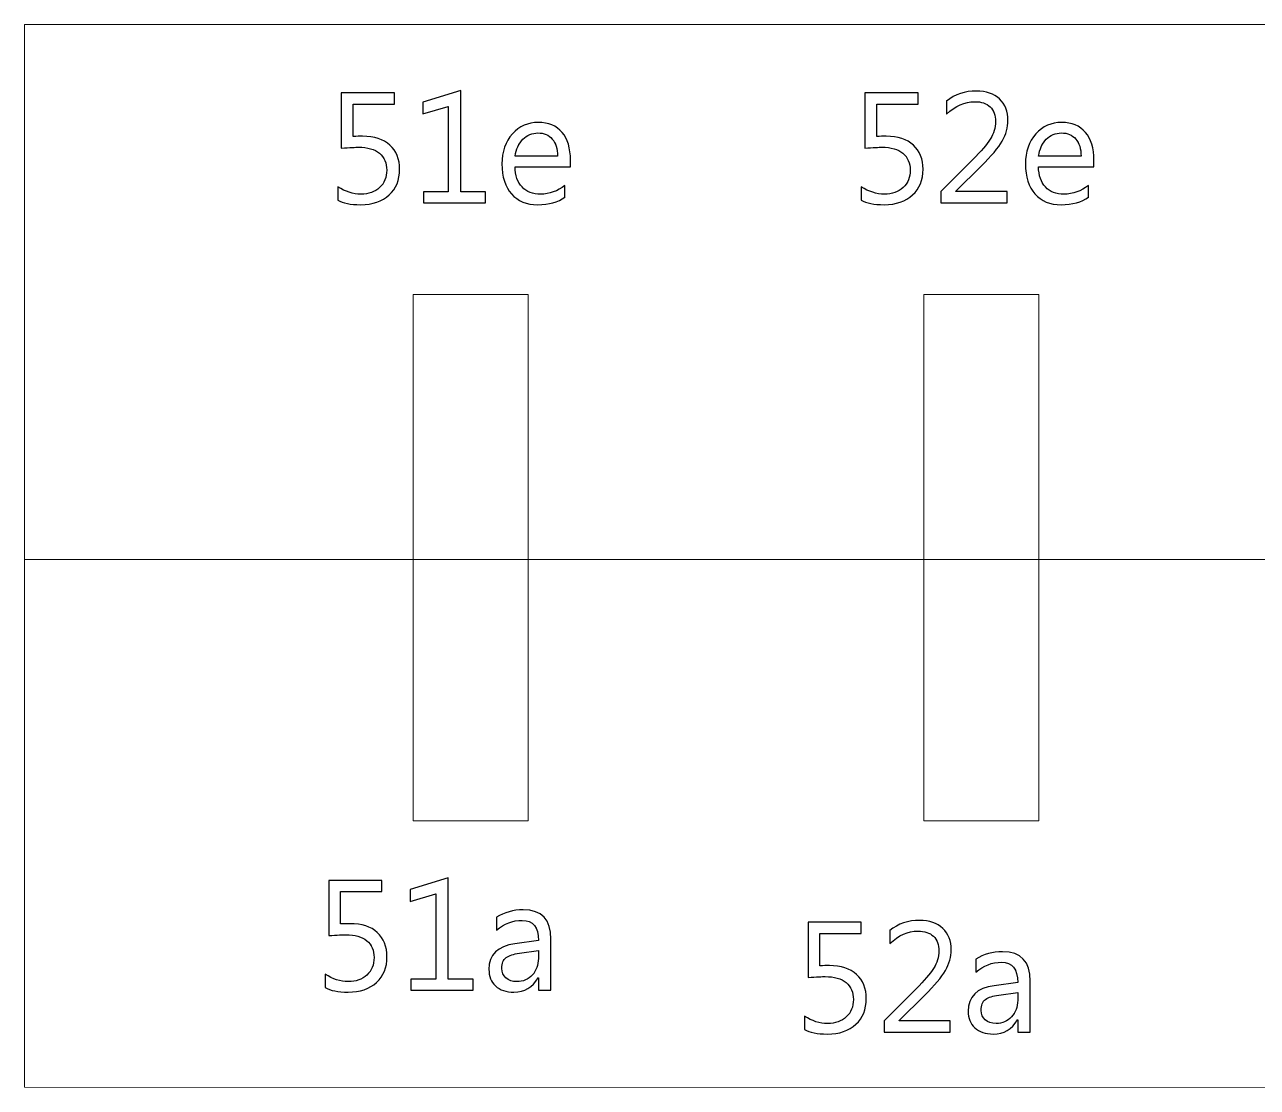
# Model space of a CAD drawing. Header units: centimetres. Extents: x -196 to 200, y -267 to 229.
# Drawn here: x -57.61 to -24.11, y 199.66 to 228.55 of the extents above; entities that cross this region are included whole.
import ezdxf

# ---------------------------------------------------------------- set-up
doc = ezdxf.new("R2010")
doc.units = ezdxf.units.CM
doc.header["$MEASUREMENT"] = 0
doc.layers.add('Camada 1', color=7, linetype='Continuous')
doc.layers.add('Camada 2', color=20, linetype='Continuous')

msp = doc.modelspace()

# ---------------------------------------------------------------- linework, layer by layer
at = {"layer": 'Camada 1', "lineweight": 9}
for points in [[(-47.044, 206.905), (-43.918, 206.905), (-43.918, 221.217), (-47.044, 221.217), (-47.044, 206.905)], [(-33.172, 206.905), (-30.046, 206.905), (-30.046, 221.217), (-33.172, 221.217), (-33.172, 206.905)]]:
    msp.add_lwpolyline(points, close=True, dxfattribs=at)
for points in [[(-57.606, 228.547), (-57.606, 228.547), (21.941, 228.547), (21.941, 228.547), (21.941, 228.547), (21.941, 228.547), (21.941, 199.663), (21.941, 199.663), (21.941, 199.663), (21.941, 199.663), (-57.606, 199.666), (-57.606, 199.666), (-57.606, 199.666), (-57.606, 199.666), (-57.606, 228.547), (-57.606, 228.547)], [(-57.606, 214.012), (-57.606, 214.012), (21.941, 214.012), (21.941, 214.012), (21.941, 214.012), (21.941, 214.012), (21.941, 199.663), (21.941, 199.663), (21.941, 199.663), (21.941, 199.663), (-57.606, 199.665), (-57.606, 199.665), (-57.606, 199.665), (-57.606, 199.665), (-57.606, 214.012), (-57.606, 214.012)]]:
    msp.add_open_spline(points, degree=3, knots=[0, 0, 0, 0, 0.2, 0.2, 0.2, 0.2, 0.4, 0.4, 0.4, 0.4, 0.6, 0.6, 0.6, 0.6, 1, 1, 1, 1], dxfattribs=at)
at = {"layer": 'Camada 2'}
for points, knots in [([(-49.094, 223.778), (-49.094, 223.778), (-49.094, 224.14), (-49.094, 224.14), (-49.094, 224.14), (-48.889, 224.007), (-48.682, 223.94), (-48.47, 223.94), (-48.47, 223.94), (-48.259, 223.94), (-48.089, 224), (-47.96, 224.119), (-47.96, 224.119), (-47.831, 224.238), (-47.766, 224.397), (-47.766, 224.594), (-47.766, 224.594), (-47.766, 224.789), (-47.832, 224.942), (-47.964, 225.052), (-47.964, 225.052), (-48.096, 225.161), (-48.285, 225.216), (-48.531, 225.216), (-48.531, 225.216), (-48.614, 225.216), (-48.771, 225.207), (-49, 225.191), (-49, 225.191), (-49, 225.191), (-49, 226.693), (-49, 226.693), (-49, 226.693), (-49, 226.693), (-47.553, 226.693), (-47.553, 226.693), (-47.553, 226.693), (-47.553, 226.693), (-47.553, 226.385), (-47.553, 226.385), (-47.553, 226.385), (-47.553, 226.385), (-48.675, 226.385), (-48.675, 226.385), (-48.675, 226.385), (-48.675, 226.385), (-48.675, 225.506), (-48.675, 225.506), (-48.675, 225.506), (-48.584, 225.512), (-48.499, 225.515), (-48.421, 225.515), (-48.421, 225.515), (-48.101, 225.515), (-47.854, 225.434), (-47.679, 225.274), (-47.679, 225.274), (-47.504, 225.114), (-47.416, 224.894), (-47.416, 224.616), (-47.416, 224.616), (-47.416, 224.327), (-47.51, 224.094), (-47.699, 223.919), (-47.699, 223.919), (-47.887, 223.742), (-48.146, 223.654), (-48.474, 223.654), (-48.474, 223.654), (-48.751, 223.654), (-48.957, 223.695), (-49.094, 223.778)], [0, 0, 0, 0, 0.052632, 0.052632, 0.052632, 0.052632, 0.105263, 0.105263, 0.105263, 0.105263, 0.157895, 0.157895, 0.157895, 0.157895, 0.210526, 0.210526, 0.210526, 0.210526, 0.263158, 0.263158, 0.263158, 0.263158, 0.315789, 0.315789, 0.315789, 0.315789, 0.368421, 0.368421, 0.368421, 0.368421, 0.421053, 0.421053, 0.421053, 0.421053, 0.473684, 0.473684, 0.473684, 0.473684, 0.526316, 0.526316, 0.526316, 0.526316, 0.578947, 0.578947, 0.578947, 0.578947, 0.631579, 0.631579, 0.631579, 0.631579, 0.684211, 0.684211, 0.684211, 0.684211, 0.736842, 0.736842, 0.736842, 0.736842, 0.789474, 0.789474, 0.789474, 0.789474, 0.842105, 0.842105, 0.842105, 0.842105, 0.894737, 0.894737, 0.894737, 0.894737, 1, 1, 1, 1]), ([(-45.078, 223.705), (-45.078, 223.705), (-46.768, 223.705), (-46.768, 223.705), (-46.768, 223.705), (-46.768, 223.705), (-46.768, 224.004), (-46.768, 224.004), (-46.768, 224.004), (-46.768, 224.004), (-46.093, 224.004), (-46.093, 224.004), (-46.093, 224.004), (-46.093, 224.004), (-46.093, 226.327), (-46.093, 226.327), (-46.093, 226.327), (-46.093, 226.327), (-46.785, 226.121), (-46.785, 226.121), (-46.785, 226.121), (-46.785, 226.121), (-46.785, 226.445), (-46.785, 226.445), (-46.785, 226.445), (-46.785, 226.445), (-45.752, 226.761), (-45.752, 226.761), (-45.752, 226.761), (-45.752, 226.761), (-45.752, 224.004), (-45.752, 224.004), (-45.752, 224.004), (-45.752, 224.004), (-45.078, 224.004), (-45.078, 224.004), (-45.078, 224.004), (-45.078, 224.004), (-45.078, 223.705), (-45.078, 223.705)], [0, 0, 0, 0, 0.090909, 0.090909, 0.090909, 0.090909, 0.181818, 0.181818, 0.181818, 0.181818, 0.272727, 0.272727, 0.272727, 0.272727, 0.363636, 0.363636, 0.363636, 0.363636, 0.454545, 0.454545, 0.454545, 0.454545, 0.545455, 0.545455, 0.545455, 0.545455, 0.636364, 0.636364, 0.636364, 0.636364, 0.727273, 0.727273, 0.727273, 0.727273, 0.818182, 0.818182, 0.818182, 0.818182, 1, 1, 1, 1]), ([(-34.869, 223.778), (-34.869, 223.778), (-34.869, 224.14), (-34.869, 224.14), (-34.869, 224.14), (-34.665, 224.007), (-34.457, 223.94), (-34.246, 223.94), (-34.246, 223.94), (-34.035, 223.94), (-33.865, 224), (-33.735, 224.119), (-33.735, 224.119), (-33.606, 224.238), (-33.542, 224.397), (-33.542, 224.594), (-33.542, 224.594), (-33.542, 224.789), (-33.608, 224.942), (-33.739, 225.052), (-33.739, 225.052), (-33.872, 225.161), (-34.06, 225.216), (-34.306, 225.216), (-34.306, 225.216), (-34.389, 225.216), (-34.546, 225.207), (-34.775, 225.191), (-34.775, 225.191), (-34.775, 225.191), (-34.775, 226.693), (-34.775, 226.693), (-34.775, 226.693), (-34.775, 226.693), (-33.328, 226.693), (-33.328, 226.693), (-33.328, 226.693), (-33.328, 226.693), (-33.328, 226.385), (-33.328, 226.385), (-33.328, 226.385), (-33.328, 226.385), (-34.451, 226.385), (-34.451, 226.385), (-34.451, 226.385), (-34.451, 226.385), (-34.451, 225.506), (-34.451, 225.506), (-34.451, 225.506), (-34.359, 225.512), (-34.274, 225.515), (-34.196, 225.515), (-34.196, 225.515), (-33.877, 225.515), (-33.629, 225.434), (-33.454, 225.274), (-33.454, 225.274), (-33.279, 225.114), (-33.192, 224.894), (-33.192, 224.616), (-33.192, 224.616), (-33.192, 224.327), (-33.285, 224.094), (-33.474, 223.919), (-33.474, 223.919), (-33.663, 223.742), (-33.921, 223.654), (-34.249, 223.654), (-34.249, 223.654), (-34.526, 223.654), (-34.732, 223.695), (-34.869, 223.778)], [0, 0, 0, 0, 0.052632, 0.052632, 0.052632, 0.052632, 0.105263, 0.105263, 0.105263, 0.105263, 0.157895, 0.157895, 0.157895, 0.157895, 0.210526, 0.210526, 0.210526, 0.210526, 0.263158, 0.263158, 0.263158, 0.263158, 0.315789, 0.315789, 0.315789, 0.315789, 0.368421, 0.368421, 0.368421, 0.368421, 0.421053, 0.421053, 0.421053, 0.421053, 0.473684, 0.473684, 0.473684, 0.473684, 0.526316, 0.526316, 0.526316, 0.526316, 0.578947, 0.578947, 0.578947, 0.578947, 0.631579, 0.631579, 0.631579, 0.631579, 0.684211, 0.684211, 0.684211, 0.684211, 0.736842, 0.736842, 0.736842, 0.736842, 0.789474, 0.789474, 0.789474, 0.789474, 0.842105, 0.842105, 0.842105, 0.842105, 0.894737, 0.894737, 0.894737, 0.894737, 1, 1, 1, 1]), ([(-30.908, 223.705), (-30.908, 223.705), (-32.709, 223.705), (-32.709, 223.705), (-32.709, 223.705), (-32.709, 223.705), (-32.709, 224.008), (-32.709, 224.008), (-32.709, 224.008), (-32.709, 224.008), (-31.839, 224.882), (-31.839, 224.882), (-31.839, 224.882), (-31.616, 225.104), (-31.457, 225.289), (-31.363, 225.437), (-31.363, 225.437), (-31.268, 225.585), (-31.22, 225.744), (-31.22, 225.912), (-31.22, 225.912), (-31.22, 226.084), (-31.269, 226.218), (-31.368, 226.312), (-31.368, 226.312), (-31.467, 226.407), (-31.607, 226.454), (-31.789, 226.454), (-31.789, 226.454), (-32.056, 226.454), (-32.311, 226.34), (-32.556, 226.112), (-32.556, 226.112), (-32.556, 226.112), (-32.556, 226.471), (-32.556, 226.471), (-32.556, 226.471), (-32.322, 226.653), (-32.051, 226.744), (-31.741, 226.744), (-31.741, 226.744), (-31.475, 226.744), (-31.265, 226.671), (-31.112, 226.527), (-31.112, 226.527), (-30.959, 226.383), (-30.883, 226.188), (-30.883, 225.945), (-30.883, 225.945), (-30.883, 225.754), (-30.935, 225.566), (-31.041, 225.383), (-31.041, 225.383), (-31.147, 225.2), (-31.337, 224.973), (-31.61, 224.702), (-31.61, 224.702), (-31.61, 224.702), (-32.3, 224.021), (-32.3, 224.021), (-32.3, 224.021), (-32.3, 224.021), (-32.3, 224.012), (-32.3, 224.012), (-32.3, 224.012), (-32.3, 224.012), (-30.908, 224.012), (-30.908, 224.012), (-30.908, 224.012), (-30.908, 224.012), (-30.908, 223.705), (-30.908, 223.705)], [0, 0, 0, 0, 0.052632, 0.052632, 0.052632, 0.052632, 0.105263, 0.105263, 0.105263, 0.105263, 0.157895, 0.157895, 0.157895, 0.157895, 0.210526, 0.210526, 0.210526, 0.210526, 0.263158, 0.263158, 0.263158, 0.263158, 0.315789, 0.315789, 0.315789, 0.315789, 0.368421, 0.368421, 0.368421, 0.368421, 0.421053, 0.421053, 0.421053, 0.421053, 0.473684, 0.473684, 0.473684, 0.473684, 0.526316, 0.526316, 0.526316, 0.526316, 0.578947, 0.578947, 0.578947, 0.578947, 0.631579, 0.631579, 0.631579, 0.631579, 0.684211, 0.684211, 0.684211, 0.684211, 0.736842, 0.736842, 0.736842, 0.736842, 0.789474, 0.789474, 0.789474, 0.789474, 0.842105, 0.842105, 0.842105, 0.842105, 0.894737, 0.894737, 0.894737, 0.894737, 1, 1, 1, 1]), ([(-42.773, 224.687), (-42.773, 224.687), (-44.28, 224.687), (-44.28, 224.687), (-44.28, 224.687), (-44.274, 224.448), (-44.21, 224.264), (-44.088, 224.135), (-44.088, 224.135), (-43.966, 224.005), (-43.798, 223.94), (-43.585, 223.94), (-43.585, 223.94), (-43.344, 223.94), (-43.124, 224.02), (-42.922, 224.179), (-42.922, 224.179), (-42.922, 224.179), (-42.922, 223.859), (-42.922, 223.859), (-42.922, 223.859), (-43.109, 223.722), (-43.358, 223.654), (-43.666, 223.654), (-43.666, 223.654), (-43.966, 223.654), (-44.203, 223.751), (-44.375, 223.945), (-44.375, 223.945), (-44.548, 224.139), (-44.634, 224.412), (-44.634, 224.764), (-44.634, 224.764), (-44.634, 225.096), (-44.54, 225.367), (-44.351, 225.577), (-44.351, 225.577), (-44.163, 225.786), (-43.929, 225.89), (-43.65, 225.89), (-43.65, 225.89), (-43.371, 225.89), (-43.155, 225.8), (-43.002, 225.619), (-43.002, 225.619), (-42.849, 225.439), (-42.773, 225.188), (-42.773, 224.866), (-42.773, 224.866), (-42.773, 224.866), (-42.773, 224.687), (-42.773, 224.687)], [0, 0, 0, 0, 0.071429, 0.071429, 0.071429, 0.071429, 0.142857, 0.142857, 0.142857, 0.142857, 0.214286, 0.214286, 0.214286, 0.214286, 0.285714, 0.285714, 0.285714, 0.285714, 0.357143, 0.357143, 0.357143, 0.357143, 0.428571, 0.428571, 0.428571, 0.428571, 0.5, 0.5, 0.5, 0.5, 0.571429, 0.571429, 0.571429, 0.571429, 0.642857, 0.642857, 0.642857, 0.642857, 0.714286, 0.714286, 0.714286, 0.714286, 0.785714, 0.785714, 0.785714, 0.785714, 0.857143, 0.857143, 0.857143, 0.857143, 1, 1, 1, 1]), ([(-28.548, 224.687), (-28.548, 224.687), (-30.055, 224.687), (-30.055, 224.687), (-30.055, 224.687), (-30.049, 224.448), (-29.985, 224.264), (-29.864, 224.135), (-29.864, 224.135), (-29.741, 224.005), (-29.573, 223.94), (-29.36, 223.94), (-29.36, 223.94), (-29.119, 223.94), (-28.899, 224.02), (-28.698, 224.179), (-28.698, 224.179), (-28.698, 224.179), (-28.698, 223.859), (-28.698, 223.859), (-28.698, 223.859), (-28.885, 223.722), (-29.133, 223.654), (-29.441, 223.654), (-29.441, 223.654), (-29.742, 223.654), (-29.979, 223.751), (-30.151, 223.945), (-30.151, 223.945), (-30.323, 224.139), (-30.409, 224.412), (-30.409, 224.764), (-30.409, 224.764), (-30.409, 225.096), (-30.315, 225.367), (-30.127, 225.577), (-30.127, 225.577), (-29.938, 225.786), (-29.705, 225.89), (-29.425, 225.89), (-29.425, 225.89), (-29.146, 225.89), (-28.93, 225.8), (-28.777, 225.619), (-28.777, 225.619), (-28.624, 225.439), (-28.548, 225.188), (-28.548, 224.866), (-28.548, 224.866), (-28.548, 224.866), (-28.548, 224.687), (-28.548, 224.687)], [0, 0, 0, 0, 0.071429, 0.071429, 0.071429, 0.071429, 0.142857, 0.142857, 0.142857, 0.142857, 0.214286, 0.214286, 0.214286, 0.214286, 0.285714, 0.285714, 0.285714, 0.285714, 0.357143, 0.357143, 0.357143, 0.357143, 0.428571, 0.428571, 0.428571, 0.428571, 0.5, 0.5, 0.5, 0.5, 0.571429, 0.571429, 0.571429, 0.571429, 0.642857, 0.642857, 0.642857, 0.642857, 0.714286, 0.714286, 0.714286, 0.714286, 0.785714, 0.785714, 0.785714, 0.785714, 0.857143, 0.857143, 0.857143, 0.857143, 1, 1, 1, 1]), ([(-43.123, 224.977), (-43.124, 225.175), (-43.172, 225.329), (-43.266, 225.439), (-43.266, 225.439), (-43.36, 225.55), (-43.49, 225.604), (-43.656, 225.604), (-43.656, 225.604), (-43.817, 225.604), (-43.954, 225.547), (-44.067, 225.431), (-44.067, 225.431), (-44.179, 225.315), (-44.249, 225.164), (-44.275, 224.977), (-44.275, 224.977), (-44.275, 224.977), (-43.123, 224.977), (-43.123, 224.977)], [0, 0, 0, 0, 0.166667, 0.166667, 0.166667, 0.166667, 0.333333, 0.333333, 0.333333, 0.333333, 0.5, 0.5, 0.5, 0.5, 0.666667, 0.666667, 0.666667, 0.666667, 1, 1, 1, 1]), ([(-28.898, 224.977), (-28.9, 225.175), (-28.947, 225.329), (-29.041, 225.439), (-29.041, 225.439), (-29.135, 225.55), (-29.265, 225.604), (-29.432, 225.604), (-29.432, 225.604), (-29.592, 225.604), (-29.73, 225.547), (-29.842, 225.431), (-29.842, 225.431), (-29.955, 225.315), (-30.024, 225.164), (-30.051, 224.977), (-30.051, 224.977), (-30.051, 224.977), (-28.898, 224.977), (-28.898, 224.977)], [0, 0, 0, 0, 0.166667, 0.166667, 0.166667, 0.166667, 0.333333, 0.333333, 0.333333, 0.333333, 0.5, 0.5, 0.5, 0.5, 0.666667, 0.666667, 0.666667, 0.666667, 1, 1, 1, 1]), ([(-45.42, 202.303), (-45.42, 202.303), (-47.11, 202.303), (-47.11, 202.303), (-47.11, 202.303), (-47.11, 202.303), (-47.11, 202.601), (-47.11, 202.601), (-47.11, 202.601), (-47.11, 202.601), (-46.436, 202.601), (-46.436, 202.601), (-46.436, 202.601), (-46.436, 202.601), (-46.436, 204.924), (-46.436, 204.924), (-46.436, 204.924), (-46.436, 204.924), (-47.127, 204.718), (-47.127, 204.718), (-47.127, 204.718), (-47.127, 204.718), (-47.127, 205.043), (-47.127, 205.043), (-47.127, 205.043), (-47.127, 205.043), (-46.095, 205.358), (-46.095, 205.358), (-46.095, 205.358), (-46.095, 205.358), (-46.095, 202.601), (-46.095, 202.601), (-46.095, 202.601), (-46.095, 202.601), (-45.42, 202.601), (-45.42, 202.601), (-45.42, 202.601), (-45.42, 202.601), (-45.42, 202.303), (-45.42, 202.303)], [0, 0, 0, 0, 0.090909, 0.090909, 0.090909, 0.090909, 0.181818, 0.181818, 0.181818, 0.181818, 0.272727, 0.272727, 0.272727, 0.272727, 0.363636, 0.363636, 0.363636, 0.363636, 0.454545, 0.454545, 0.454545, 0.454545, 0.545455, 0.545455, 0.545455, 0.545455, 0.636364, 0.636364, 0.636364, 0.636364, 0.727273, 0.727273, 0.727273, 0.727273, 0.818182, 0.818182, 0.818182, 0.818182, 1, 1, 1, 1]), ([(-49.436, 202.375), (-49.436, 202.375), (-49.436, 202.738), (-49.436, 202.738), (-49.436, 202.738), (-49.232, 202.604), (-49.024, 202.537), (-48.813, 202.537), (-48.813, 202.537), (-48.602, 202.537), (-48.432, 202.597), (-48.303, 202.717), (-48.303, 202.717), (-48.174, 202.835), (-48.109, 202.994), (-48.109, 203.191), (-48.109, 203.191), (-48.109, 203.387), (-48.175, 203.54), (-48.307, 203.649), (-48.307, 203.649), (-48.439, 203.759), (-48.628, 203.813), (-48.874, 203.813), (-48.874, 203.813), (-48.957, 203.813), (-49.113, 203.805), (-49.342, 203.789), (-49.342, 203.789), (-49.342, 203.789), (-49.342, 205.29), (-49.342, 205.29), (-49.342, 205.29), (-49.342, 205.29), (-47.896, 205.29), (-47.896, 205.29), (-47.896, 205.29), (-47.896, 205.29), (-47.896, 204.983), (-47.896, 204.983), (-47.896, 204.983), (-47.896, 204.983), (-49.018, 204.983), (-49.018, 204.983), (-49.018, 204.983), (-49.018, 204.983), (-49.018, 204.104), (-49.018, 204.104), (-49.018, 204.104), (-48.926, 204.109), (-48.842, 204.112), (-48.763, 204.112), (-48.763, 204.112), (-48.444, 204.112), (-48.196, 204.032), (-48.022, 203.872), (-48.022, 203.872), (-47.847, 203.712), (-47.759, 203.492), (-47.759, 203.213), (-47.759, 203.213), (-47.759, 202.924), (-47.853, 202.692), (-48.041, 202.516), (-48.041, 202.516), (-48.23, 202.34), (-48.489, 202.251), (-48.817, 202.251), (-48.817, 202.251), (-49.093, 202.251), (-49.3, 202.293), (-49.436, 202.375)], [0, 0, 0, 0, 0.052632, 0.052632, 0.052632, 0.052632, 0.105263, 0.105263, 0.105263, 0.105263, 0.157895, 0.157895, 0.157895, 0.157895, 0.210526, 0.210526, 0.210526, 0.210526, 0.263158, 0.263158, 0.263158, 0.263158, 0.315789, 0.315789, 0.315789, 0.315789, 0.368421, 0.368421, 0.368421, 0.368421, 0.421053, 0.421053, 0.421053, 0.421053, 0.473684, 0.473684, 0.473684, 0.473684, 0.526316, 0.526316, 0.526316, 0.526316, 0.578947, 0.578947, 0.578947, 0.578947, 0.631579, 0.631579, 0.631579, 0.631579, 0.684211, 0.684211, 0.684211, 0.684211, 0.736842, 0.736842, 0.736842, 0.736842, 0.789474, 0.789474, 0.789474, 0.789474, 0.842105, 0.842105, 0.842105, 0.842105, 0.894737, 0.894737, 0.894737, 0.894737, 1, 1, 1, 1]), ([(-43.303, 202.303), (-43.303, 202.303), (-43.645, 202.303), (-43.645, 202.303), (-43.645, 202.303), (-43.645, 202.303), (-43.645, 202.636), (-43.645, 202.636), (-43.645, 202.636), (-43.645, 202.636), (-43.653, 202.636), (-43.653, 202.636), (-43.653, 202.636), (-43.802, 202.379), (-44.02, 202.251), (-44.31, 202.251), (-44.31, 202.251), (-44.523, 202.251), (-44.689, 202.308), (-44.809, 202.421), (-44.809, 202.421), (-44.93, 202.533), (-44.989, 202.683), (-44.989, 202.869), (-44.989, 202.869), (-44.989, 203.268), (-44.755, 203.501), (-44.285, 203.566), (-44.285, 203.566), (-44.285, 203.566), (-43.645, 203.656), (-43.645, 203.656), (-43.645, 203.656), (-43.645, 204.02), (-43.791, 204.202), (-44.084, 204.202), (-44.084, 204.202), (-44.341, 204.202), (-44.573, 204.114), (-44.78, 203.937), (-44.78, 203.937), (-44.78, 203.937), (-44.78, 204.287), (-44.78, 204.287), (-44.78, 204.287), (-44.57, 204.421), (-44.329, 204.488), (-44.055, 204.488), (-44.055, 204.488), (-43.554, 204.488), (-43.303, 204.222), (-43.303, 203.691), (-43.303, 203.691), (-43.303, 203.691), (-43.303, 202.303), (-43.303, 202.303)], [0, 0, 0, 0, 0.066667, 0.066667, 0.066667, 0.066667, 0.133333, 0.133333, 0.133333, 0.133333, 0.2, 0.2, 0.2, 0.2, 0.266667, 0.266667, 0.266667, 0.266667, 0.333333, 0.333333, 0.333333, 0.333333, 0.4, 0.4, 0.4, 0.4, 0.466667, 0.466667, 0.466667, 0.466667, 0.533333, 0.533333, 0.533333, 0.533333, 0.6, 0.6, 0.6, 0.6, 0.666667, 0.666667, 0.666667, 0.666667, 0.733333, 0.733333, 0.733333, 0.733333, 0.8, 0.8, 0.8, 0.8, 0.866667, 0.866667, 0.866667, 0.866667, 1, 1, 1, 1]), ([(-36.411, 201.236), (-36.411, 201.236), (-36.411, 201.599), (-36.411, 201.599), (-36.411, 201.599), (-36.207, 201.465), (-35.999, 201.398), (-35.788, 201.398), (-35.788, 201.398), (-35.577, 201.398), (-35.407, 201.458), (-35.278, 201.577), (-35.278, 201.577), (-35.149, 201.696), (-35.084, 201.855), (-35.084, 202.052), (-35.084, 202.052), (-35.084, 202.248), (-35.15, 202.4), (-35.282, 202.51), (-35.282, 202.51), (-35.414, 202.62), (-35.603, 202.674), (-35.849, 202.674), (-35.849, 202.674), (-35.932, 202.674), (-36.088, 202.666), (-36.317, 202.649), (-36.317, 202.649), (-36.317, 202.649), (-36.317, 204.151), (-36.317, 204.151), (-36.317, 204.151), (-36.317, 204.151), (-34.871, 204.151), (-34.871, 204.151), (-34.871, 204.151), (-34.871, 204.151), (-34.871, 203.844), (-34.871, 203.844), (-34.871, 203.844), (-34.871, 203.844), (-35.993, 203.844), (-35.993, 203.844), (-35.993, 203.844), (-35.993, 203.844), (-35.993, 202.964), (-35.993, 202.964), (-35.993, 202.964), (-35.901, 202.97), (-35.817, 202.973), (-35.738, 202.973), (-35.738, 202.973), (-35.419, 202.973), (-35.171, 202.893), (-34.997, 202.733), (-34.997, 202.733), (-34.822, 202.573), (-34.734, 202.353), (-34.734, 202.074), (-34.734, 202.074), (-34.734, 201.785), (-34.828, 201.553), (-35.016, 201.377), (-35.016, 201.377), (-35.205, 201.2), (-35.464, 201.112), (-35.792, 201.112), (-35.792, 201.112), (-36.068, 201.112), (-36.275, 201.153), (-36.411, 201.236)], [0, 0, 0, 0, 0.052632, 0.052632, 0.052632, 0.052632, 0.105263, 0.105263, 0.105263, 0.105263, 0.157895, 0.157895, 0.157895, 0.157895, 0.210526, 0.210526, 0.210526, 0.210526, 0.263158, 0.263158, 0.263158, 0.263158, 0.315789, 0.315789, 0.315789, 0.315789, 0.368421, 0.368421, 0.368421, 0.368421, 0.421053, 0.421053, 0.421053, 0.421053, 0.473684, 0.473684, 0.473684, 0.473684, 0.526316, 0.526316, 0.526316, 0.526316, 0.578947, 0.578947, 0.578947, 0.578947, 0.631579, 0.631579, 0.631579, 0.631579, 0.684211, 0.684211, 0.684211, 0.684211, 0.736842, 0.736842, 0.736842, 0.736842, 0.789474, 0.789474, 0.789474, 0.789474, 0.842105, 0.842105, 0.842105, 0.842105, 0.894737, 0.894737, 0.894737, 0.894737, 1, 1, 1, 1]), ([(-32.451, 201.163), (-32.451, 201.163), (-34.252, 201.163), (-34.252, 201.163), (-34.252, 201.163), (-34.252, 201.163), (-34.252, 201.467), (-34.252, 201.467), (-34.252, 201.467), (-34.252, 201.467), (-33.381, 202.34), (-33.381, 202.34), (-33.381, 202.34), (-33.159, 202.563), (-33, 202.748), (-32.905, 202.896), (-32.905, 202.896), (-32.81, 203.043), (-32.762, 203.202), (-32.762, 203.37), (-32.762, 203.37), (-32.762, 203.542), (-32.811, 203.676), (-32.91, 203.77), (-32.91, 203.77), (-33.009, 203.865), (-33.149, 203.912), (-33.331, 203.912), (-33.331, 203.912), (-33.598, 203.912), (-33.853, 203.798), (-34.098, 203.57), (-34.098, 203.57), (-34.098, 203.57), (-34.098, 203.929), (-34.098, 203.929), (-34.098, 203.929), (-33.865, 204.111), (-33.593, 204.202), (-33.284, 204.202), (-33.284, 204.202), (-33.017, 204.202), (-32.807, 204.13), (-32.654, 203.985), (-32.654, 203.985), (-32.501, 203.841), (-32.425, 203.647), (-32.425, 203.403), (-32.425, 203.403), (-32.425, 203.212), (-32.478, 203.024), (-32.584, 202.841), (-32.584, 202.841), (-32.689, 202.659), (-32.879, 202.432), (-33.153, 202.161), (-33.153, 202.161), (-33.153, 202.161), (-33.842, 201.479), (-33.842, 201.479), (-33.842, 201.479), (-33.842, 201.479), (-33.842, 201.471), (-33.842, 201.471), (-33.842, 201.471), (-33.842, 201.471), (-32.451, 201.471), (-32.451, 201.471), (-32.451, 201.471), (-32.451, 201.471), (-32.451, 201.163), (-32.451, 201.163)], [0, 0, 0, 0, 0.052632, 0.052632, 0.052632, 0.052632, 0.105263, 0.105263, 0.105263, 0.105263, 0.157895, 0.157895, 0.157895, 0.157895, 0.210526, 0.210526, 0.210526, 0.210526, 0.263158, 0.263158, 0.263158, 0.263158, 0.315789, 0.315789, 0.315789, 0.315789, 0.368421, 0.368421, 0.368421, 0.368421, 0.421053, 0.421053, 0.421053, 0.421053, 0.473684, 0.473684, 0.473684, 0.473684, 0.526316, 0.526316, 0.526316, 0.526316, 0.578947, 0.578947, 0.578947, 0.578947, 0.631579, 0.631579, 0.631579, 0.631579, 0.684211, 0.684211, 0.684211, 0.684211, 0.736842, 0.736842, 0.736842, 0.736842, 0.789474, 0.789474, 0.789474, 0.789474, 0.842105, 0.842105, 0.842105, 0.842105, 0.894737, 0.894737, 0.894737, 0.894737, 1, 1, 1, 1]), ([(-43.645, 203.382), (-43.645, 203.382), (-44.16, 203.311), (-44.16, 203.311), (-44.16, 203.311), (-44.319, 203.289), (-44.438, 203.249), (-44.518, 203.193), (-44.518, 203.193), (-44.599, 203.136), (-44.639, 203.037), (-44.639, 202.893), (-44.639, 202.893), (-44.639, 202.788), (-44.602, 202.703), (-44.528, 202.637), (-44.528, 202.637), (-44.454, 202.571), (-44.354, 202.537), (-44.231, 202.537), (-44.231, 202.537), (-44.061, 202.537), (-43.921, 202.597), (-43.811, 202.716), (-43.811, 202.716), (-43.7, 202.835), (-43.645, 202.986), (-43.645, 203.169), (-43.645, 203.169), (-43.645, 203.169), (-43.645, 203.382), (-43.645, 203.382)], [0, 0, 0, 0, 0.111111, 0.111111, 0.111111, 0.111111, 0.222222, 0.222222, 0.222222, 0.222222, 0.333333, 0.333333, 0.333333, 0.333333, 0.444444, 0.444444, 0.444444, 0.444444, 0.555556, 0.555556, 0.555556, 0.555556, 0.666667, 0.666667, 0.666667, 0.666667, 0.777778, 0.777778, 0.777778, 0.777778, 1, 1, 1, 1]), ([(-30.278, 201.163), (-30.278, 201.163), (-30.62, 201.163), (-30.62, 201.163), (-30.62, 201.163), (-30.62, 201.163), (-30.62, 201.497), (-30.62, 201.497), (-30.62, 201.497), (-30.62, 201.497), (-30.628, 201.497), (-30.628, 201.497), (-30.628, 201.497), (-30.777, 201.24), (-30.995, 201.112), (-31.285, 201.112), (-31.285, 201.112), (-31.498, 201.112), (-31.664, 201.168), (-31.784, 201.282), (-31.784, 201.282), (-31.905, 201.394), (-31.964, 201.543), (-31.964, 201.73), (-31.964, 201.73), (-31.964, 202.129), (-31.73, 202.361), (-31.26, 202.427), (-31.26, 202.427), (-31.26, 202.427), (-30.62, 202.516), (-30.62, 202.516), (-30.62, 202.516), (-30.62, 202.881), (-30.766, 203.063), (-31.059, 203.063), (-31.059, 203.063), (-31.316, 203.063), (-31.548, 202.974), (-31.755, 202.798), (-31.755, 202.798), (-31.755, 202.798), (-31.755, 203.148), (-31.755, 203.148), (-31.755, 203.148), (-31.545, 203.282), (-31.304, 203.349), (-31.03, 203.349), (-31.03, 203.349), (-30.529, 203.349), (-30.278, 203.083), (-30.278, 202.552), (-30.278, 202.552), (-30.278, 202.552), (-30.278, 201.163), (-30.278, 201.163)], [0, 0, 0, 0, 0.066667, 0.066667, 0.066667, 0.066667, 0.133333, 0.133333, 0.133333, 0.133333, 0.2, 0.2, 0.2, 0.2, 0.266667, 0.266667, 0.266667, 0.266667, 0.333333, 0.333333, 0.333333, 0.333333, 0.4, 0.4, 0.4, 0.4, 0.466667, 0.466667, 0.466667, 0.466667, 0.533333, 0.533333, 0.533333, 0.533333, 0.6, 0.6, 0.6, 0.6, 0.666667, 0.666667, 0.666667, 0.666667, 0.733333, 0.733333, 0.733333, 0.733333, 0.8, 0.8, 0.8, 0.8, 0.866667, 0.866667, 0.866667, 0.866667, 1, 1, 1, 1]), ([(-30.62, 202.243), (-30.62, 202.243), (-31.135, 202.172), (-31.135, 202.172), (-31.135, 202.172), (-31.294, 202.15), (-31.413, 202.11), (-31.493, 202.054), (-31.493, 202.054), (-31.574, 201.997), (-31.614, 201.897), (-31.614, 201.754), (-31.614, 201.754), (-31.614, 201.649), (-31.577, 201.564), (-31.503, 201.498), (-31.503, 201.498), (-31.429, 201.432), (-31.329, 201.398), (-31.206, 201.398), (-31.206, 201.398), (-31.036, 201.398), (-30.896, 201.458), (-30.786, 201.577), (-30.786, 201.577), (-30.675, 201.696), (-30.62, 201.847), (-30.62, 202.03), (-30.62, 202.03), (-30.62, 202.03), (-30.62, 202.243), (-30.62, 202.243)], [0, 0, 0, 0, 0.111111, 0.111111, 0.111111, 0.111111, 0.222222, 0.222222, 0.222222, 0.222222, 0.333333, 0.333333, 0.333333, 0.333333, 0.444444, 0.444444, 0.444444, 0.444444, 0.555556, 0.555556, 0.555556, 0.555556, 0.666667, 0.666667, 0.666667, 0.666667, 0.777778, 0.777778, 0.777778, 0.777778, 1, 1, 1, 1])]:
    msp.add_open_spline(points, degree=3, knots=knots, dxfattribs=at)
at = {"layer": 'Camada 2', "lineweight": 9}
for points, knots in [([(-49.094, 223.778), (-49.094, 223.778), (-49.094, 224.14), (-49.094, 224.14), (-49.094, 224.14), (-48.889, 224.007), (-48.682, 223.94), (-48.47, 223.94), (-48.47, 223.94), (-48.259, 223.94), (-48.089, 224), (-47.96, 224.119), (-47.96, 224.119), (-47.831, 224.238), (-47.766, 224.397), (-47.766, 224.594), (-47.766, 224.594), (-47.766, 224.789), (-47.832, 224.942), (-47.964, 225.052), (-47.964, 225.052), (-48.096, 225.161), (-48.285, 225.216), (-48.531, 225.216), (-48.531, 225.216), (-48.614, 225.216), (-48.771, 225.207), (-49, 225.191), (-49, 225.191), (-49, 225.191), (-49, 226.693), (-49, 226.693), (-49, 226.693), (-49, 226.693), (-47.553, 226.693), (-47.553, 226.693), (-47.553, 226.693), (-47.553, 226.693), (-47.553, 226.385), (-47.553, 226.385), (-47.553, 226.385), (-47.553, 226.385), (-48.675, 226.385), (-48.675, 226.385), (-48.675, 226.385), (-48.675, 226.385), (-48.675, 225.506), (-48.675, 225.506), (-48.675, 225.506), (-48.584, 225.512), (-48.499, 225.515), (-48.421, 225.515), (-48.421, 225.515), (-48.101, 225.515), (-47.854, 225.434), (-47.679, 225.274), (-47.679, 225.274), (-47.504, 225.114), (-47.416, 224.894), (-47.416, 224.616), (-47.416, 224.616), (-47.416, 224.327), (-47.51, 224.094), (-47.699, 223.919), (-47.699, 223.919), (-47.887, 223.742), (-48.146, 223.654), (-48.474, 223.654), (-48.474, 223.654), (-48.751, 223.654), (-48.957, 223.695), (-49.094, 223.778)], [0, 0, 0, 0, 0.052632, 0.052632, 0.052632, 0.052632, 0.105263, 0.105263, 0.105263, 0.105263, 0.157895, 0.157895, 0.157895, 0.157895, 0.210526, 0.210526, 0.210526, 0.210526, 0.263158, 0.263158, 0.263158, 0.263158, 0.315789, 0.315789, 0.315789, 0.315789, 0.368421, 0.368421, 0.368421, 0.368421, 0.421053, 0.421053, 0.421053, 0.421053, 0.473684, 0.473684, 0.473684, 0.473684, 0.526316, 0.526316, 0.526316, 0.526316, 0.578947, 0.578947, 0.578947, 0.578947, 0.631579, 0.631579, 0.631579, 0.631579, 0.684211, 0.684211, 0.684211, 0.684211, 0.736842, 0.736842, 0.736842, 0.736842, 0.789474, 0.789474, 0.789474, 0.789474, 0.842105, 0.842105, 0.842105, 0.842105, 0.894737, 0.894737, 0.894737, 0.894737, 1, 1, 1, 1]), ([(-45.078, 223.705), (-45.078, 223.705), (-46.768, 223.705), (-46.768, 223.705), (-46.768, 223.705), (-46.768, 223.705), (-46.768, 224.004), (-46.768, 224.004), (-46.768, 224.004), (-46.768, 224.004), (-46.093, 224.004), (-46.093, 224.004), (-46.093, 224.004), (-46.093, 224.004), (-46.093, 226.327), (-46.093, 226.327), (-46.093, 226.327), (-46.093, 226.327), (-46.785, 226.121), (-46.785, 226.121), (-46.785, 226.121), (-46.785, 226.121), (-46.785, 226.445), (-46.785, 226.445), (-46.785, 226.445), (-46.785, 226.445), (-45.752, 226.761), (-45.752, 226.761), (-45.752, 226.761), (-45.752, 226.761), (-45.752, 224.004), (-45.752, 224.004), (-45.752, 224.004), (-45.752, 224.004), (-45.078, 224.004), (-45.078, 224.004), (-45.078, 224.004), (-45.078, 224.004), (-45.078, 223.705), (-45.078, 223.705)], [0, 0, 0, 0, 0.090909, 0.090909, 0.090909, 0.090909, 0.181818, 0.181818, 0.181818, 0.181818, 0.272727, 0.272727, 0.272727, 0.272727, 0.363636, 0.363636, 0.363636, 0.363636, 0.454545, 0.454545, 0.454545, 0.454545, 0.545455, 0.545455, 0.545455, 0.545455, 0.636364, 0.636364, 0.636364, 0.636364, 0.727273, 0.727273, 0.727273, 0.727273, 0.818182, 0.818182, 0.818182, 0.818182, 1, 1, 1, 1]), ([(-34.869, 223.778), (-34.869, 223.778), (-34.869, 224.14), (-34.869, 224.14), (-34.869, 224.14), (-34.665, 224.007), (-34.457, 223.94), (-34.246, 223.94), (-34.246, 223.94), (-34.035, 223.94), (-33.865, 224), (-33.735, 224.119), (-33.735, 224.119), (-33.606, 224.238), (-33.542, 224.397), (-33.542, 224.594), (-33.542, 224.594), (-33.542, 224.789), (-33.608, 224.942), (-33.739, 225.052), (-33.739, 225.052), (-33.872, 225.161), (-34.06, 225.216), (-34.306, 225.216), (-34.306, 225.216), (-34.389, 225.216), (-34.546, 225.207), (-34.775, 225.191), (-34.775, 225.191), (-34.775, 225.191), (-34.775, 226.693), (-34.775, 226.693), (-34.775, 226.693), (-34.775, 226.693), (-33.328, 226.693), (-33.328, 226.693), (-33.328, 226.693), (-33.328, 226.693), (-33.328, 226.385), (-33.328, 226.385), (-33.328, 226.385), (-33.328, 226.385), (-34.451, 226.385), (-34.451, 226.385), (-34.451, 226.385), (-34.451, 226.385), (-34.451, 225.506), (-34.451, 225.506), (-34.451, 225.506), (-34.359, 225.512), (-34.274, 225.515), (-34.196, 225.515), (-34.196, 225.515), (-33.877, 225.515), (-33.629, 225.434), (-33.454, 225.274), (-33.454, 225.274), (-33.279, 225.114), (-33.192, 224.894), (-33.192, 224.616), (-33.192, 224.616), (-33.192, 224.327), (-33.285, 224.094), (-33.474, 223.919), (-33.474, 223.919), (-33.663, 223.742), (-33.921, 223.654), (-34.249, 223.654), (-34.249, 223.654), (-34.526, 223.654), (-34.732, 223.695), (-34.869, 223.778)], [0, 0, 0, 0, 0.052632, 0.052632, 0.052632, 0.052632, 0.105263, 0.105263, 0.105263, 0.105263, 0.157895, 0.157895, 0.157895, 0.157895, 0.210526, 0.210526, 0.210526, 0.210526, 0.263158, 0.263158, 0.263158, 0.263158, 0.315789, 0.315789, 0.315789, 0.315789, 0.368421, 0.368421, 0.368421, 0.368421, 0.421053, 0.421053, 0.421053, 0.421053, 0.473684, 0.473684, 0.473684, 0.473684, 0.526316, 0.526316, 0.526316, 0.526316, 0.578947, 0.578947, 0.578947, 0.578947, 0.631579, 0.631579, 0.631579, 0.631579, 0.684211, 0.684211, 0.684211, 0.684211, 0.736842, 0.736842, 0.736842, 0.736842, 0.789474, 0.789474, 0.789474, 0.789474, 0.842105, 0.842105, 0.842105, 0.842105, 0.894737, 0.894737, 0.894737, 0.894737, 1, 1, 1, 1]), ([(-30.908, 223.705), (-30.908, 223.705), (-32.709, 223.705), (-32.709, 223.705), (-32.709, 223.705), (-32.709, 223.705), (-32.709, 224.008), (-32.709, 224.008), (-32.709, 224.008), (-32.709, 224.008), (-31.839, 224.882), (-31.839, 224.882), (-31.839, 224.882), (-31.616, 225.104), (-31.457, 225.289), (-31.363, 225.437), (-31.363, 225.437), (-31.268, 225.585), (-31.22, 225.744), (-31.22, 225.912), (-31.22, 225.912), (-31.22, 226.084), (-31.269, 226.218), (-31.368, 226.312), (-31.368, 226.312), (-31.467, 226.407), (-31.607, 226.454), (-31.789, 226.454), (-31.789, 226.454), (-32.056, 226.454), (-32.311, 226.34), (-32.556, 226.112), (-32.556, 226.112), (-32.556, 226.112), (-32.556, 226.471), (-32.556, 226.471), (-32.556, 226.471), (-32.322, 226.653), (-32.051, 226.744), (-31.741, 226.744), (-31.741, 226.744), (-31.475, 226.744), (-31.265, 226.671), (-31.112, 226.527), (-31.112, 226.527), (-30.959, 226.383), (-30.883, 226.188), (-30.883, 225.945), (-30.883, 225.945), (-30.883, 225.754), (-30.935, 225.566), (-31.041, 225.383), (-31.041, 225.383), (-31.147, 225.2), (-31.337, 224.973), (-31.61, 224.702), (-31.61, 224.702), (-31.61, 224.702), (-32.3, 224.021), (-32.3, 224.021), (-32.3, 224.021), (-32.3, 224.021), (-32.3, 224.012), (-32.3, 224.012), (-32.3, 224.012), (-32.3, 224.012), (-30.908, 224.012), (-30.908, 224.012), (-30.908, 224.012), (-30.908, 224.012), (-30.908, 223.705), (-30.908, 223.705)], [0, 0, 0, 0, 0.052632, 0.052632, 0.052632, 0.052632, 0.105263, 0.105263, 0.105263, 0.105263, 0.157895, 0.157895, 0.157895, 0.157895, 0.210526, 0.210526, 0.210526, 0.210526, 0.263158, 0.263158, 0.263158, 0.263158, 0.315789, 0.315789, 0.315789, 0.315789, 0.368421, 0.368421, 0.368421, 0.368421, 0.421053, 0.421053, 0.421053, 0.421053, 0.473684, 0.473684, 0.473684, 0.473684, 0.526316, 0.526316, 0.526316, 0.526316, 0.578947, 0.578947, 0.578947, 0.578947, 0.631579, 0.631579, 0.631579, 0.631579, 0.684211, 0.684211, 0.684211, 0.684211, 0.736842, 0.736842, 0.736842, 0.736842, 0.789474, 0.789474, 0.789474, 0.789474, 0.842105, 0.842105, 0.842105, 0.842105, 0.894737, 0.894737, 0.894737, 0.894737, 1, 1, 1, 1]), ([(-42.773, 224.687), (-42.773, 224.687), (-44.28, 224.687), (-44.28, 224.687), (-44.28, 224.687), (-44.274, 224.448), (-44.21, 224.264), (-44.088, 224.135), (-44.088, 224.135), (-43.966, 224.005), (-43.798, 223.94), (-43.585, 223.94), (-43.585, 223.94), (-43.344, 223.94), (-43.124, 224.02), (-42.922, 224.179), (-42.922, 224.179), (-42.922, 224.179), (-42.922, 223.859), (-42.922, 223.859), (-42.922, 223.859), (-43.109, 223.722), (-43.358, 223.654), (-43.666, 223.654), (-43.666, 223.654), (-43.966, 223.654), (-44.203, 223.751), (-44.375, 223.945), (-44.375, 223.945), (-44.548, 224.139), (-44.634, 224.412), (-44.634, 224.764), (-44.634, 224.764), (-44.634, 225.096), (-44.54, 225.367), (-44.351, 225.577), (-44.351, 225.577), (-44.163, 225.786), (-43.929, 225.89), (-43.65, 225.89), (-43.65, 225.89), (-43.371, 225.89), (-43.155, 225.8), (-43.002, 225.619), (-43.002, 225.619), (-42.849, 225.439), (-42.773, 225.188), (-42.773, 224.866), (-42.773, 224.866), (-42.773, 224.866), (-42.773, 224.687), (-42.773, 224.687)], [0, 0, 0, 0, 0.071429, 0.071429, 0.071429, 0.071429, 0.142857, 0.142857, 0.142857, 0.142857, 0.214286, 0.214286, 0.214286, 0.214286, 0.285714, 0.285714, 0.285714, 0.285714, 0.357143, 0.357143, 0.357143, 0.357143, 0.428571, 0.428571, 0.428571, 0.428571, 0.5, 0.5, 0.5, 0.5, 0.571429, 0.571429, 0.571429, 0.571429, 0.642857, 0.642857, 0.642857, 0.642857, 0.714286, 0.714286, 0.714286, 0.714286, 0.785714, 0.785714, 0.785714, 0.785714, 0.857143, 0.857143, 0.857143, 0.857143, 1, 1, 1, 1]), ([(-28.548, 224.687), (-28.548, 224.687), (-30.055, 224.687), (-30.055, 224.687), (-30.055, 224.687), (-30.049, 224.448), (-29.985, 224.264), (-29.864, 224.135), (-29.864, 224.135), (-29.741, 224.005), (-29.573, 223.94), (-29.36, 223.94), (-29.36, 223.94), (-29.119, 223.94), (-28.899, 224.02), (-28.698, 224.179), (-28.698, 224.179), (-28.698, 224.179), (-28.698, 223.859), (-28.698, 223.859), (-28.698, 223.859), (-28.885, 223.722), (-29.133, 223.654), (-29.441, 223.654), (-29.441, 223.654), (-29.742, 223.654), (-29.979, 223.751), (-30.151, 223.945), (-30.151, 223.945), (-30.323, 224.139), (-30.409, 224.412), (-30.409, 224.764), (-30.409, 224.764), (-30.409, 225.096), (-30.315, 225.367), (-30.127, 225.577), (-30.127, 225.577), (-29.938, 225.786), (-29.705, 225.89), (-29.425, 225.89), (-29.425, 225.89), (-29.146, 225.89), (-28.93, 225.8), (-28.777, 225.619), (-28.777, 225.619), (-28.624, 225.439), (-28.548, 225.188), (-28.548, 224.866), (-28.548, 224.866), (-28.548, 224.866), (-28.548, 224.687), (-28.548, 224.687)], [0, 0, 0, 0, 0.071429, 0.071429, 0.071429, 0.071429, 0.142857, 0.142857, 0.142857, 0.142857, 0.214286, 0.214286, 0.214286, 0.214286, 0.285714, 0.285714, 0.285714, 0.285714, 0.357143, 0.357143, 0.357143, 0.357143, 0.428571, 0.428571, 0.428571, 0.428571, 0.5, 0.5, 0.5, 0.5, 0.571429, 0.571429, 0.571429, 0.571429, 0.642857, 0.642857, 0.642857, 0.642857, 0.714286, 0.714286, 0.714286, 0.714286, 0.785714, 0.785714, 0.785714, 0.785714, 0.857143, 0.857143, 0.857143, 0.857143, 1, 1, 1, 1]), ([(-43.123, 224.977), (-43.124, 225.175), (-43.172, 225.329), (-43.266, 225.439), (-43.266, 225.439), (-43.36, 225.55), (-43.49, 225.604), (-43.656, 225.604), (-43.656, 225.604), (-43.817, 225.604), (-43.954, 225.547), (-44.067, 225.431), (-44.067, 225.431), (-44.179, 225.315), (-44.249, 225.164), (-44.275, 224.977), (-44.275, 224.977), (-44.275, 224.977), (-43.123, 224.977), (-43.123, 224.977)], [0, 0, 0, 0, 0.166667, 0.166667, 0.166667, 0.166667, 0.333333, 0.333333, 0.333333, 0.333333, 0.5, 0.5, 0.5, 0.5, 0.666667, 0.666667, 0.666667, 0.666667, 1, 1, 1, 1]), ([(-28.898, 224.977), (-28.9, 225.175), (-28.947, 225.329), (-29.041, 225.439), (-29.041, 225.439), (-29.135, 225.55), (-29.265, 225.604), (-29.432, 225.604), (-29.432, 225.604), (-29.592, 225.604), (-29.73, 225.547), (-29.842, 225.431), (-29.842, 225.431), (-29.955, 225.315), (-30.024, 225.164), (-30.051, 224.977), (-30.051, 224.977), (-30.051, 224.977), (-28.898, 224.977), (-28.898, 224.977)], [0, 0, 0, 0, 0.166667, 0.166667, 0.166667, 0.166667, 0.333333, 0.333333, 0.333333, 0.333333, 0.5, 0.5, 0.5, 0.5, 0.666667, 0.666667, 0.666667, 0.666667, 1, 1, 1, 1]), ([(-45.42, 202.303), (-45.42, 202.303), (-47.11, 202.303), (-47.11, 202.303), (-47.11, 202.303), (-47.11, 202.303), (-47.11, 202.601), (-47.11, 202.601), (-47.11, 202.601), (-47.11, 202.601), (-46.436, 202.601), (-46.436, 202.601), (-46.436, 202.601), (-46.436, 202.601), (-46.436, 204.924), (-46.436, 204.924), (-46.436, 204.924), (-46.436, 204.924), (-47.127, 204.718), (-47.127, 204.718), (-47.127, 204.718), (-47.127, 204.718), (-47.127, 205.043), (-47.127, 205.043), (-47.127, 205.043), (-47.127, 205.043), (-46.095, 205.358), (-46.095, 205.358), (-46.095, 205.358), (-46.095, 205.358), (-46.095, 202.601), (-46.095, 202.601), (-46.095, 202.601), (-46.095, 202.601), (-45.42, 202.601), (-45.42, 202.601), (-45.42, 202.601), (-45.42, 202.601), (-45.42, 202.303), (-45.42, 202.303)], [0, 0, 0, 0, 0.090909, 0.090909, 0.090909, 0.090909, 0.181818, 0.181818, 0.181818, 0.181818, 0.272727, 0.272727, 0.272727, 0.272727, 0.363636, 0.363636, 0.363636, 0.363636, 0.454545, 0.454545, 0.454545, 0.454545, 0.545455, 0.545455, 0.545455, 0.545455, 0.636364, 0.636364, 0.636364, 0.636364, 0.727273, 0.727273, 0.727273, 0.727273, 0.818182, 0.818182, 0.818182, 0.818182, 1, 1, 1, 1]), ([(-49.436, 202.375), (-49.436, 202.375), (-49.436, 202.738), (-49.436, 202.738), (-49.436, 202.738), (-49.232, 202.604), (-49.024, 202.537), (-48.813, 202.537), (-48.813, 202.537), (-48.602, 202.537), (-48.432, 202.597), (-48.303, 202.717), (-48.303, 202.717), (-48.174, 202.835), (-48.109, 202.994), (-48.109, 203.191), (-48.109, 203.191), (-48.109, 203.387), (-48.175, 203.54), (-48.307, 203.649), (-48.307, 203.649), (-48.439, 203.759), (-48.628, 203.813), (-48.874, 203.813), (-48.874, 203.813), (-48.957, 203.813), (-49.113, 203.805), (-49.342, 203.789), (-49.342, 203.789), (-49.342, 203.789), (-49.342, 205.29), (-49.342, 205.29), (-49.342, 205.29), (-49.342, 205.29), (-47.896, 205.29), (-47.896, 205.29), (-47.896, 205.29), (-47.896, 205.29), (-47.896, 204.983), (-47.896, 204.983), (-47.896, 204.983), (-47.896, 204.983), (-49.018, 204.983), (-49.018, 204.983), (-49.018, 204.983), (-49.018, 204.983), (-49.018, 204.104), (-49.018, 204.104), (-49.018, 204.104), (-48.926, 204.109), (-48.842, 204.112), (-48.763, 204.112), (-48.763, 204.112), (-48.444, 204.112), (-48.196, 204.032), (-48.022, 203.872), (-48.022, 203.872), (-47.847, 203.712), (-47.759, 203.492), (-47.759, 203.213), (-47.759, 203.213), (-47.759, 202.924), (-47.853, 202.692), (-48.041, 202.516), (-48.041, 202.516), (-48.23, 202.34), (-48.489, 202.251), (-48.817, 202.251), (-48.817, 202.251), (-49.093, 202.251), (-49.3, 202.293), (-49.436, 202.375)], [0, 0, 0, 0, 0.052632, 0.052632, 0.052632, 0.052632, 0.105263, 0.105263, 0.105263, 0.105263, 0.157895, 0.157895, 0.157895, 0.157895, 0.210526, 0.210526, 0.210526, 0.210526, 0.263158, 0.263158, 0.263158, 0.263158, 0.315789, 0.315789, 0.315789, 0.315789, 0.368421, 0.368421, 0.368421, 0.368421, 0.421053, 0.421053, 0.421053, 0.421053, 0.473684, 0.473684, 0.473684, 0.473684, 0.526316, 0.526316, 0.526316, 0.526316, 0.578947, 0.578947, 0.578947, 0.578947, 0.631579, 0.631579, 0.631579, 0.631579, 0.684211, 0.684211, 0.684211, 0.684211, 0.736842, 0.736842, 0.736842, 0.736842, 0.789474, 0.789474, 0.789474, 0.789474, 0.842105, 0.842105, 0.842105, 0.842105, 0.894737, 0.894737, 0.894737, 0.894737, 1, 1, 1, 1]), ([(-43.303, 202.303), (-43.303, 202.303), (-43.645, 202.303), (-43.645, 202.303), (-43.645, 202.303), (-43.645, 202.303), (-43.645, 202.636), (-43.645, 202.636), (-43.645, 202.636), (-43.645, 202.636), (-43.653, 202.636), (-43.653, 202.636), (-43.653, 202.636), (-43.802, 202.379), (-44.02, 202.251), (-44.31, 202.251), (-44.31, 202.251), (-44.523, 202.251), (-44.689, 202.308), (-44.809, 202.421), (-44.809, 202.421), (-44.93, 202.533), (-44.989, 202.683), (-44.989, 202.869), (-44.989, 202.869), (-44.989, 203.268), (-44.755, 203.501), (-44.285, 203.566), (-44.285, 203.566), (-44.285, 203.566), (-43.645, 203.656), (-43.645, 203.656), (-43.645, 203.656), (-43.645, 204.02), (-43.791, 204.202), (-44.084, 204.202), (-44.084, 204.202), (-44.341, 204.202), (-44.573, 204.114), (-44.78, 203.937), (-44.78, 203.937), (-44.78, 203.937), (-44.78, 204.287), (-44.78, 204.287), (-44.78, 204.287), (-44.57, 204.421), (-44.329, 204.488), (-44.055, 204.488), (-44.055, 204.488), (-43.554, 204.488), (-43.303, 204.222), (-43.303, 203.691), (-43.303, 203.691), (-43.303, 203.691), (-43.303, 202.303), (-43.303, 202.303)], [0, 0, 0, 0, 0.066667, 0.066667, 0.066667, 0.066667, 0.133333, 0.133333, 0.133333, 0.133333, 0.2, 0.2, 0.2, 0.2, 0.266667, 0.266667, 0.266667, 0.266667, 0.333333, 0.333333, 0.333333, 0.333333, 0.4, 0.4, 0.4, 0.4, 0.466667, 0.466667, 0.466667, 0.466667, 0.533333, 0.533333, 0.533333, 0.533333, 0.6, 0.6, 0.6, 0.6, 0.666667, 0.666667, 0.666667, 0.666667, 0.733333, 0.733333, 0.733333, 0.733333, 0.8, 0.8, 0.8, 0.8, 0.866667, 0.866667, 0.866667, 0.866667, 1, 1, 1, 1]), ([(-36.411, 201.236), (-36.411, 201.236), (-36.411, 201.599), (-36.411, 201.599), (-36.411, 201.599), (-36.207, 201.465), (-35.999, 201.398), (-35.788, 201.398), (-35.788, 201.398), (-35.577, 201.398), (-35.407, 201.458), (-35.278, 201.577), (-35.278, 201.577), (-35.149, 201.696), (-35.084, 201.855), (-35.084, 202.052), (-35.084, 202.052), (-35.084, 202.248), (-35.15, 202.4), (-35.282, 202.51), (-35.282, 202.51), (-35.414, 202.62), (-35.603, 202.674), (-35.849, 202.674), (-35.849, 202.674), (-35.932, 202.674), (-36.088, 202.666), (-36.317, 202.649), (-36.317, 202.649), (-36.317, 202.649), (-36.317, 204.151), (-36.317, 204.151), (-36.317, 204.151), (-36.317, 204.151), (-34.871, 204.151), (-34.871, 204.151), (-34.871, 204.151), (-34.871, 204.151), (-34.871, 203.844), (-34.871, 203.844), (-34.871, 203.844), (-34.871, 203.844), (-35.993, 203.844), (-35.993, 203.844), (-35.993, 203.844), (-35.993, 203.844), (-35.993, 202.964), (-35.993, 202.964), (-35.993, 202.964), (-35.901, 202.97), (-35.817, 202.973), (-35.738, 202.973), (-35.738, 202.973), (-35.419, 202.973), (-35.171, 202.893), (-34.997, 202.733), (-34.997, 202.733), (-34.822, 202.573), (-34.734, 202.353), (-34.734, 202.074), (-34.734, 202.074), (-34.734, 201.785), (-34.828, 201.553), (-35.016, 201.377), (-35.016, 201.377), (-35.205, 201.2), (-35.464, 201.112), (-35.792, 201.112), (-35.792, 201.112), (-36.068, 201.112), (-36.275, 201.153), (-36.411, 201.236)], [0, 0, 0, 0, 0.052632, 0.052632, 0.052632, 0.052632, 0.105263, 0.105263, 0.105263, 0.105263, 0.157895, 0.157895, 0.157895, 0.157895, 0.210526, 0.210526, 0.210526, 0.210526, 0.263158, 0.263158, 0.263158, 0.263158, 0.315789, 0.315789, 0.315789, 0.315789, 0.368421, 0.368421, 0.368421, 0.368421, 0.421053, 0.421053, 0.421053, 0.421053, 0.473684, 0.473684, 0.473684, 0.473684, 0.526316, 0.526316, 0.526316, 0.526316, 0.578947, 0.578947, 0.578947, 0.578947, 0.631579, 0.631579, 0.631579, 0.631579, 0.684211, 0.684211, 0.684211, 0.684211, 0.736842, 0.736842, 0.736842, 0.736842, 0.789474, 0.789474, 0.789474, 0.789474, 0.842105, 0.842105, 0.842105, 0.842105, 0.894737, 0.894737, 0.894737, 0.894737, 1, 1, 1, 1]), ([(-32.451, 201.163), (-32.451, 201.163), (-34.252, 201.163), (-34.252, 201.163), (-34.252, 201.163), (-34.252, 201.163), (-34.252, 201.467), (-34.252, 201.467), (-34.252, 201.467), (-34.252, 201.467), (-33.381, 202.34), (-33.381, 202.34), (-33.381, 202.34), (-33.159, 202.563), (-33, 202.748), (-32.905, 202.896), (-32.905, 202.896), (-32.81, 203.043), (-32.762, 203.202), (-32.762, 203.37), (-32.762, 203.37), (-32.762, 203.542), (-32.811, 203.676), (-32.91, 203.77), (-32.91, 203.77), (-33.009, 203.865), (-33.149, 203.912), (-33.331, 203.912), (-33.331, 203.912), (-33.598, 203.912), (-33.853, 203.798), (-34.098, 203.57), (-34.098, 203.57), (-34.098, 203.57), (-34.098, 203.929), (-34.098, 203.929), (-34.098, 203.929), (-33.865, 204.111), (-33.593, 204.202), (-33.284, 204.202), (-33.284, 204.202), (-33.017, 204.202), (-32.807, 204.13), (-32.654, 203.985), (-32.654, 203.985), (-32.501, 203.841), (-32.425, 203.647), (-32.425, 203.403), (-32.425, 203.403), (-32.425, 203.212), (-32.478, 203.024), (-32.584, 202.841), (-32.584, 202.841), (-32.689, 202.659), (-32.879, 202.432), (-33.153, 202.161), (-33.153, 202.161), (-33.153, 202.161), (-33.842, 201.479), (-33.842, 201.479), (-33.842, 201.479), (-33.842, 201.479), (-33.842, 201.471), (-33.842, 201.471), (-33.842, 201.471), (-33.842, 201.471), (-32.451, 201.471), (-32.451, 201.471), (-32.451, 201.471), (-32.451, 201.471), (-32.451, 201.163), (-32.451, 201.163)], [0, 0, 0, 0, 0.052632, 0.052632, 0.052632, 0.052632, 0.105263, 0.105263, 0.105263, 0.105263, 0.157895, 0.157895, 0.157895, 0.157895, 0.210526, 0.210526, 0.210526, 0.210526, 0.263158, 0.263158, 0.263158, 0.263158, 0.315789, 0.315789, 0.315789, 0.315789, 0.368421, 0.368421, 0.368421, 0.368421, 0.421053, 0.421053, 0.421053, 0.421053, 0.473684, 0.473684, 0.473684, 0.473684, 0.526316, 0.526316, 0.526316, 0.526316, 0.578947, 0.578947, 0.578947, 0.578947, 0.631579, 0.631579, 0.631579, 0.631579, 0.684211, 0.684211, 0.684211, 0.684211, 0.736842, 0.736842, 0.736842, 0.736842, 0.789474, 0.789474, 0.789474, 0.789474, 0.842105, 0.842105, 0.842105, 0.842105, 0.894737, 0.894737, 0.894737, 0.894737, 1, 1, 1, 1]), ([(-43.645, 203.382), (-43.645, 203.382), (-44.16, 203.311), (-44.16, 203.311), (-44.16, 203.311), (-44.319, 203.289), (-44.438, 203.249), (-44.518, 203.193), (-44.518, 203.193), (-44.599, 203.136), (-44.639, 203.037), (-44.639, 202.893), (-44.639, 202.893), (-44.639, 202.788), (-44.602, 202.703), (-44.528, 202.637), (-44.528, 202.637), (-44.454, 202.571), (-44.354, 202.537), (-44.231, 202.537), (-44.231, 202.537), (-44.061, 202.537), (-43.921, 202.597), (-43.811, 202.716), (-43.811, 202.716), (-43.7, 202.835), (-43.645, 202.986), (-43.645, 203.169), (-43.645, 203.169), (-43.645, 203.169), (-43.645, 203.382), (-43.645, 203.382)], [0, 0, 0, 0, 0.111111, 0.111111, 0.111111, 0.111111, 0.222222, 0.222222, 0.222222, 0.222222, 0.333333, 0.333333, 0.333333, 0.333333, 0.444444, 0.444444, 0.444444, 0.444444, 0.555556, 0.555556, 0.555556, 0.555556, 0.666667, 0.666667, 0.666667, 0.666667, 0.777778, 0.777778, 0.777778, 0.777778, 1, 1, 1, 1]), ([(-30.278, 201.163), (-30.278, 201.163), (-30.62, 201.163), (-30.62, 201.163), (-30.62, 201.163), (-30.62, 201.163), (-30.62, 201.497), (-30.62, 201.497), (-30.62, 201.497), (-30.62, 201.497), (-30.628, 201.497), (-30.628, 201.497), (-30.628, 201.497), (-30.777, 201.24), (-30.995, 201.112), (-31.285, 201.112), (-31.285, 201.112), (-31.498, 201.112), (-31.664, 201.168), (-31.784, 201.282), (-31.784, 201.282), (-31.905, 201.394), (-31.964, 201.543), (-31.964, 201.73), (-31.964, 201.73), (-31.964, 202.129), (-31.73, 202.361), (-31.26, 202.427), (-31.26, 202.427), (-31.26, 202.427), (-30.62, 202.516), (-30.62, 202.516), (-30.62, 202.516), (-30.62, 202.881), (-30.766, 203.063), (-31.059, 203.063), (-31.059, 203.063), (-31.316, 203.063), (-31.548, 202.974), (-31.755, 202.798), (-31.755, 202.798), (-31.755, 202.798), (-31.755, 203.148), (-31.755, 203.148), (-31.755, 203.148), (-31.545, 203.282), (-31.304, 203.349), (-31.03, 203.349), (-31.03, 203.349), (-30.529, 203.349), (-30.278, 203.083), (-30.278, 202.552), (-30.278, 202.552), (-30.278, 202.552), (-30.278, 201.163), (-30.278, 201.163)], [0, 0, 0, 0, 0.066667, 0.066667, 0.066667, 0.066667, 0.133333, 0.133333, 0.133333, 0.133333, 0.2, 0.2, 0.2, 0.2, 0.266667, 0.266667, 0.266667, 0.266667, 0.333333, 0.333333, 0.333333, 0.333333, 0.4, 0.4, 0.4, 0.4, 0.466667, 0.466667, 0.466667, 0.466667, 0.533333, 0.533333, 0.533333, 0.533333, 0.6, 0.6, 0.6, 0.6, 0.666667, 0.666667, 0.666667, 0.666667, 0.733333, 0.733333, 0.733333, 0.733333, 0.8, 0.8, 0.8, 0.8, 0.866667, 0.866667, 0.866667, 0.866667, 1, 1, 1, 1]), ([(-30.62, 202.243), (-30.62, 202.243), (-31.135, 202.172), (-31.135, 202.172), (-31.135, 202.172), (-31.294, 202.15), (-31.413, 202.11), (-31.493, 202.054), (-31.493, 202.054), (-31.574, 201.997), (-31.614, 201.897), (-31.614, 201.754), (-31.614, 201.754), (-31.614, 201.649), (-31.577, 201.564), (-31.503, 201.498), (-31.503, 201.498), (-31.429, 201.432), (-31.329, 201.398), (-31.206, 201.398), (-31.206, 201.398), (-31.036, 201.398), (-30.896, 201.458), (-30.786, 201.577), (-30.786, 201.577), (-30.675, 201.696), (-30.62, 201.847), (-30.62, 202.03), (-30.62, 202.03), (-30.62, 202.03), (-30.62, 202.243), (-30.62, 202.243)], [0, 0, 0, 0, 0.111111, 0.111111, 0.111111, 0.111111, 0.222222, 0.222222, 0.222222, 0.222222, 0.333333, 0.333333, 0.333333, 0.333333, 0.444444, 0.444444, 0.444444, 0.444444, 0.555556, 0.555556, 0.555556, 0.555556, 0.666667, 0.666667, 0.666667, 0.666667, 0.777778, 0.777778, 0.777778, 0.777778, 1, 1, 1, 1])]:
    msp.add_open_spline(points, degree=3, knots=knots, dxfattribs=at)

doc.saveas('drawing.dxf')
